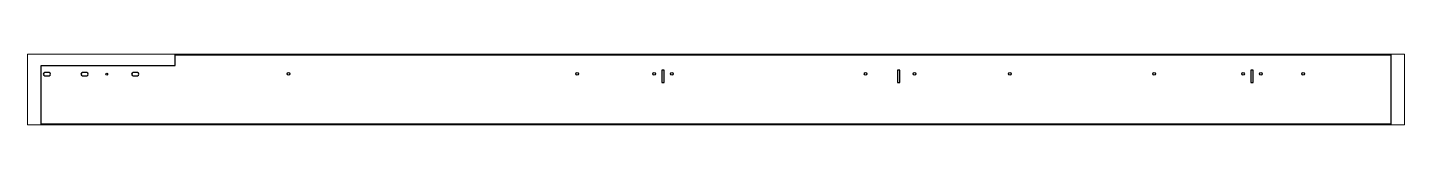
# Paper-space layout 'Layout1' of a CAD drawing. Header units: millimetres. Extents: x 0 to 257, y 91 to 104.
# The model-space entities are those that its viewports show. They can reach past a viewport. Long polylines and large blocks are cut down to what shows.
import ezdxf

# ---------------------------------------------------------------- set-up
doc = ezdxf.new("R2010")
doc.units = ezdxf.units.MM
doc.header["$LTSCALE"] = 25
doc.layers.add('3_Pezzi', color=7, linetype='Continuous')
doc.layers.add('5_Bulloni', color=7, linetype='Continuous')

msp = doc.modelspace()

# ---------------------------------------------------------------- linework, layer by layer
at = {"layer": '3_Pezzi', "color": 3, "linetype": 'Continuous'}
for p, q in [((455, 82), (455, 118)), ((455, 118), (4584.5, 118)), ((4584.5, 118), (4584.5, -118)), ((0, -118), (0, 82)), ((0, 82), (455, 82)), ((2108.2, 65.5), (2108.2, 23.5)), ((2116.2, 65.5), (2108.2, 65.5)), ((2116.2, 23.5), (2116.2, 65.5)), ((2908.2, 65.5), (2908.2, 23.5)), ((2916.2, 65.5), (2908.2, 65.5)), ((2916.2, 23.5), (2916.2, 65.5)), ((4108.2, 65.5), (4108.2, 23.5)), ((4116.2, 65.5), (4108.2, 65.5)), ((4116.2, 23.5), (4116.2, 65.5)), ((2108.2, 23.5), (2116.2, 23.5)), ((2908.2, 23.5), (2916.2, 23.5)), ((4108.2, 23.5), (4116.2, 23.5)), ((4584.5, -118), (0, -118))]:
    msp.add_line(p, q, dxfattribs=at)
at = {"layer": '5_Bulloni', "color": 4, "linetype": 'Continuous'}
for p, q in [((27.3, 57.2), (12.8, 57.2)), ((155.3, 57.2), (140.8, 57.2)), ((327.3, 57.2), (312.8, 57.2)), ((12.8, 46.7), (27.3, 46.7)), ((140.8, 46.7), (155.3, 46.7)), ((312.8, 46.7), (327.3, 46.7))]:
    msp.add_line(p, q, dxfattribs=at)
at = {"layer": '5_Bulloni', "color": 2, "linetype": 'Continuous'}
for centre, radius in [((223, 52), 3.25), ((840.4, 53.2), 4.5), ((840.4, 53.2), 4.5), ((1820.4, 53.2), 4.5), ((1820.4, 53.2), 4.5), ((2082.2, 53.2), 4.5), ((2082.2, 53.2), 4.5), ((2142.2, 53.2), 4.5), ((2142.2, 53.2), 4.5), ((2800.4, 53.2), 4.5), ((2800.4, 53.2), 4.5), ((2966.2, 53.2), 4.5), ((2966.2, 53.2), 4.5), ((3290.4, 53.2), 4.5), ((3290.4, 53.2), 4.5), ((3780.4, 53.2), 4.5), ((3780.4, 53.2), 4.5), ((4082.2, 53.2), 4.5), ((4082.2, 53.2), 4.5), ((4142.2, 53.2), 4.5), ((4142.2, 53.2), 4.5), ((4286.5, 53.2), 4.5), ((4286.5, 53.2), 4.5)]:
    msp.add_circle(centre, radius, dxfattribs=at)
at = {"layer": '5_Bulloni', "color": 4, "linetype": 'Continuous'}
for centre, start, end in [((12.8, 52), 90, 270), ((27.3, 52), 270, 90), ((140.8, 52), 90, 270), ((155.3, 52), 270, 90), ((312.8, 52), 90, 270), ((327.3, 52), 270, 90)]:
    msp.add_arc(centre, 5.25, start, end, dxfattribs=at)

psp = doc.layouts.get("Layout1")

# ---------------------------------------------------------------- viewports
at = {"layer": '0'}
psp.add_viewport(center=(128.5, 97.5), size=(257, 13.22984), view_center_point=(2292.24, 0), view_height=240.72006, dxfattribs=at)

doc.saveas('drawing.dxf')
